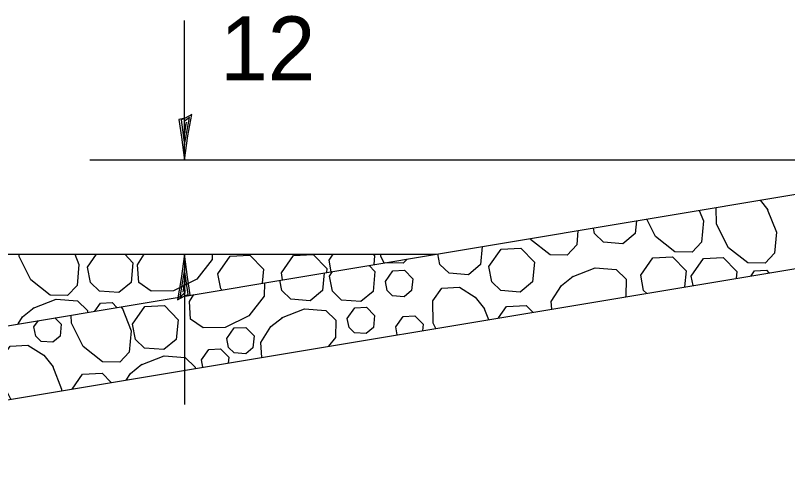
# Model space of a CAD drawing. Extents: x -0.01 to 2.83, y -0.17 to 1.83.
# Drawn here: x 0.9825 to 1.1232, y 0.757 to 0.8388 of the extents above; entities that cross this region are included whole.
import ezdxf

# ---------------------------------------------------------------- set-up
doc = ezdxf.new("R2010")
doc.units = 0
doc.layers.add('RD_Pr_Roadway_Dimensions', color=7, linetype='Continuous')
doc.layers.add('SH_General_Details', color=7, linetype='Continuous')

msp = doc.modelspace()

# ---------------------------------------------------------------- linework, layer by layer
at = {"layer": 'RD_Pr_Roadway_Dimensions'}
for p, q in [((1.0133, 0.81248), (1.0133, 0.83789)), ((1.14029, 0.81248), (0.99601, 0.81248))]:
    msp.add_line(p, q, dxfattribs=at)
msp.add_lwpolyline([(1.01341, 0.82013), (1.01227, 0.81988), (1.01276, 0.81664), (1.0133, 0.81248), (1.01391, 0.81692), (1.01459, 0.82081), (1.01341, 0.82013), (1.01265, 0.81979), (1.0133, 0.81528), (1.01417, 0.82021), (1.0132, 0.81948), (1.01333, 0.81741), (1.01363, 0.8194)], dxfattribs=at)
at = {"layer": 'SH_General_Details'}
for p, q in [((0.90913, 0.77031), (1.19201, 0.81746)), ((0.91023, 0.75698), (1.16132, 0.79883)), ((0.72579, 0.79531), (1.05913, 0.79531)), ((1.0133, 0.79531), (1.0133, 0.76793))]:
    msp.add_line(p, q, dxfattribs=at)
for points in [[(1.11819, 0.80516), (1.1196, 0.80338)], [(1.1195, 0.80355), (1.12116, 0.79936), (1.12083, 0.79551), (1.11909, 0.79368), (1.11596, 0.79374), (1.11241, 0.79651), (1.11026, 0.80081), (1.11021, 0.80383)], [(1.10711, 0.80331), (1.10787, 0.80139), (1.10754, 0.79754), (1.1058, 0.79571), (1.10267, 0.79577), (1.09912, 0.79855), (1.09754, 0.80172)], [(1.09564, 0.8014), (1.09541, 0.79907), (1.0932, 0.79723), (1.08966, 0.79749), (1.088, 0.7991), (1.08781, 0.80009)], [(1.08499, 0.79962), (1.08476, 0.797), (1.08302, 0.79517), (1.0799, 0.79523), (1.07635, 0.798), (1.07627, 0.79817)], [(1.06756, 0.79672), (1.06723, 0.79342), (1.06502, 0.79158), (1.06149, 0.79184), (1.05982, 0.79345), (1.05945, 0.79537)], [(0.99329, 0.79531), (0.99402, 0.79346), (0.99369, 0.78961), (0.99195, 0.78778), (0.98882, 0.78784), (0.98527, 0.79062), (0.98313, 0.79491), (0.98312, 0.79531)], [(0.99559, 0.79295), (0.99725, 0.79531)], [(1.0024, 0.79531), (1.00389, 0.79377), (1.00353, 0.79015), (1.00132, 0.78831), (0.99779, 0.78857), (0.99613, 0.79018), (0.99559, 0.79295)], [(1.01834, 0.79531), (1.01833, 0.79433), (1.01555, 0.79078), (1.01126, 0.78863), (1.00721, 0.78856), (1.00493, 0.79018), (1.00472, 0.7934), (1.00594, 0.79531)], [(1.01319, 0.78766), (1.01433, 0.78792), (1.01384, 0.79115), (1.0133, 0.79531), (1.01269, 0.79087), (1.012, 0.78698), (1.01319, 0.78766), (1.01394, 0.788), (1.01329, 0.79252), (1.01242, 0.78758), (1.0134, 0.78831), (1.01326, 0.79039), (1.01296, 0.78839)], [(1.03093, 0.7919), (1.03317, 0.79509), (1.03675, 0.79529), (1.03924, 0.79272), (1.03916, 0.79199)], [(1.03962, 0.79424), (1.04038, 0.79531)], [(1.04768, 0.79531), (1.04793, 0.79505), (1.04776, 0.79342)], [(1.04967, 0.79374), (1.04908, 0.79491), (1.04908, 0.79531)], [(1.06875, 0.79306), (1.07099, 0.79625), (1.07457, 0.79645), (1.07706, 0.79387), (1.0767, 0.79026), (1.07449, 0.78842), (1.07096, 0.78868), (1.06929, 0.79029), (1.06875, 0.79306)], [(1.01937, 0.79177), (1.02161, 0.79496), (1.02519, 0.79516), (1.02767, 0.79258), (1.02742, 0.79003)], [(1.04003, 0.79213), (1.03962, 0.79424)], [(1.05385, 0.79443), (1.05313, 0.79368), (1.05, 0.79374), (1.04994, 0.79378)], [(1.09643, 0.79148), (1.09867, 0.79467), (1.10225, 0.79487), (1.10473, 0.79229), (1.10444, 0.78935)], [(1.10565, 0.79134), (1.10789, 0.79453), (1.11147, 0.79474), (1.11395, 0.79216), (1.11383, 0.79091)], [(1.04691, 0.79328), (1.048, 0.79216), (1.04764, 0.78854), (1.04543, 0.7867), (1.04189, 0.78696), (1.04023, 0.78857), (1.03969, 0.79134)], [(1.04989, 0.79036), (1.05123, 0.79227), (1.05338, 0.79239), (1.05487, 0.79085), (1.05465, 0.78868), (1.05333, 0.78758), (1.05121, 0.78773), (1.05021, 0.7887), (1.04989, 0.79036)], [(1.08393, 0.79119), (1.08812, 0.79285), (1.09197, 0.79252), (1.0938, 0.79078), (1.09374, 0.78765), (1.09367, 0.78755)], [(1.11655, 0.79137), (1.11719, 0.79227), (1.11934, 0.79239), (1.1198, 0.79191)], [(1.0201, 0.78881), (1.01991, 0.789), (1.01937, 0.79177)], [(1.03874, 0.79192), (1.03842, 0.78868), (1.03621, 0.78684), (1.03268, 0.7871), (1.03101, 0.78871), (1.03065, 0.79057)], [(1.03117, 0.79066), (1.03093, 0.7919)], [(1.03969, 0.79134), (1.04027, 0.79217)], [(1.08023, 0.78531), (1.08013, 0.78672), (1.08198, 0.78961), (1.0841, 0.79129)], [(1.0975, 0.78819), (1.09697, 0.78871), (1.09643, 0.79148)], [(1.10599, 0.78961), (1.10565, 0.79134)], [(1.02783, 0.7901), (1.02779, 0.78765), (1.02501, 0.7841), (1.02072, 0.78195), (1.01667, 0.78188), (1.01439, 0.7835), (1.01418, 0.78672), (1.01497, 0.78795)], [(1.0591, 0.78179), (1.05861, 0.78278), (1.05854, 0.78682), (1.06016, 0.7891), (1.06338, 0.78932), (1.06626, 0.78747), (1.06795, 0.78535)], [(0.98571, 0.78547), (0.98991, 0.78713), (0.99376, 0.7868), (0.99559, 0.78506), (0.99558, 0.78472)], [(0.98295, 0.78262), (0.98377, 0.78389), (0.98588, 0.78558)], [(1.00189, 0.78552), (1.00355, 0.78133), (1.00322, 0.77748), (1.00148, 0.77565), (0.99835, 0.77571), (0.9948, 0.77848), (0.99266, 0.78278), (0.99263, 0.78423)], [(0.99694, 0.78495), (0.99795, 0.7864), (1.0001, 0.78652), (1.00097, 0.78562)], [(1.00169, 0.78574), (1.002, 0.78535)], [(1.00379, 0.78257), (1.00603, 0.78576), (1.00961, 0.78596), (1.0121, 0.78338), (1.01174, 0.77977), (1.00953, 0.77793), (1.006, 0.77819), (1.00433, 0.7798), (1.00379, 0.78257)], [(1.03098, 0.7837), (1.03517, 0.78536), (1.03902, 0.78503), (1.04085, 0.78329), (1.04079, 0.78016), (1.03952, 0.77853)], [(1.04295, 0.78363), (1.0443, 0.78555), (1.04644, 0.78567), (1.04793, 0.78412), (1.04772, 0.78195), (1.04639, 0.78085), (1.04427, 0.781), (1.04328, 0.78197), (1.04295, 0.78363)], [(1.06784, 0.78552), (1.06869, 0.78339)], [(1.07054, 0.7837), (1.07199, 0.78576), (1.07557, 0.78596), (1.07675, 0.78473)], [(1.05178, 0.78206), (1.05312, 0.78397), (1.05527, 0.78409), (1.05676, 0.78254), (1.05665, 0.78138)], [(0.98966, 0.78374), (0.99081, 0.78254), (0.99059, 0.78038), (0.98926, 0.77927), (0.98714, 0.77943), (0.98615, 0.78039), (0.98582, 0.78206)], [(0.98582, 0.78206), (0.98665, 0.78323)], [(1.02737, 0.7765), (1.02718, 0.77924), (1.02903, 0.78212), (1.03115, 0.78381)], [(1.02099, 0.77996), (1.02233, 0.78187), (1.02448, 0.78199), (1.02597, 0.78044), (1.02576, 0.77828), (1.02443, 0.77717), (1.02231, 0.77733), (1.02131, 0.77829), (1.02099, 0.77996)], [(1.05206, 0.78062), (1.05178, 0.78206)], [(0.98164, 0.76888), (0.97998, 0.7722), (0.9799, 0.77625), (0.98152, 0.77853), (0.98475, 0.77874), (0.98763, 0.77689), (0.98932, 0.77478)], [(1.01637, 0.77607), (1.01771, 0.77798), (1.01986, 0.7781), (1.02135, 0.77656), (1.02124, 0.77548)], [(1.00536, 0.77516), (1.00955, 0.77682), (1.0134, 0.77649), (1.01523, 0.77475), (1.01523, 0.77448)], [(1.01663, 0.77471), (1.01637, 0.77607)], [(0.98921, 0.77495), (0.99087, 0.77075), (0.99084, 0.77042)], [(1.00265, 0.77238), (1.00341, 0.77358), (1.00553, 0.77527)], [(0.99278, 0.77074), (0.99468, 0.77343), (0.99826, 0.77364), (0.9999, 0.77193)]]:
    msp.add_lwpolyline(points, dxfattribs=at)

# ---------------------------------------------------------------- texts
at = {"layer": 'RD_Pr_Roadway_Dimensions'}
msp.add_text('12', height=0.011667, dxfattribs=at).set_placement((1.01978, 0.82699))

doc.saveas('drawing.dxf')
